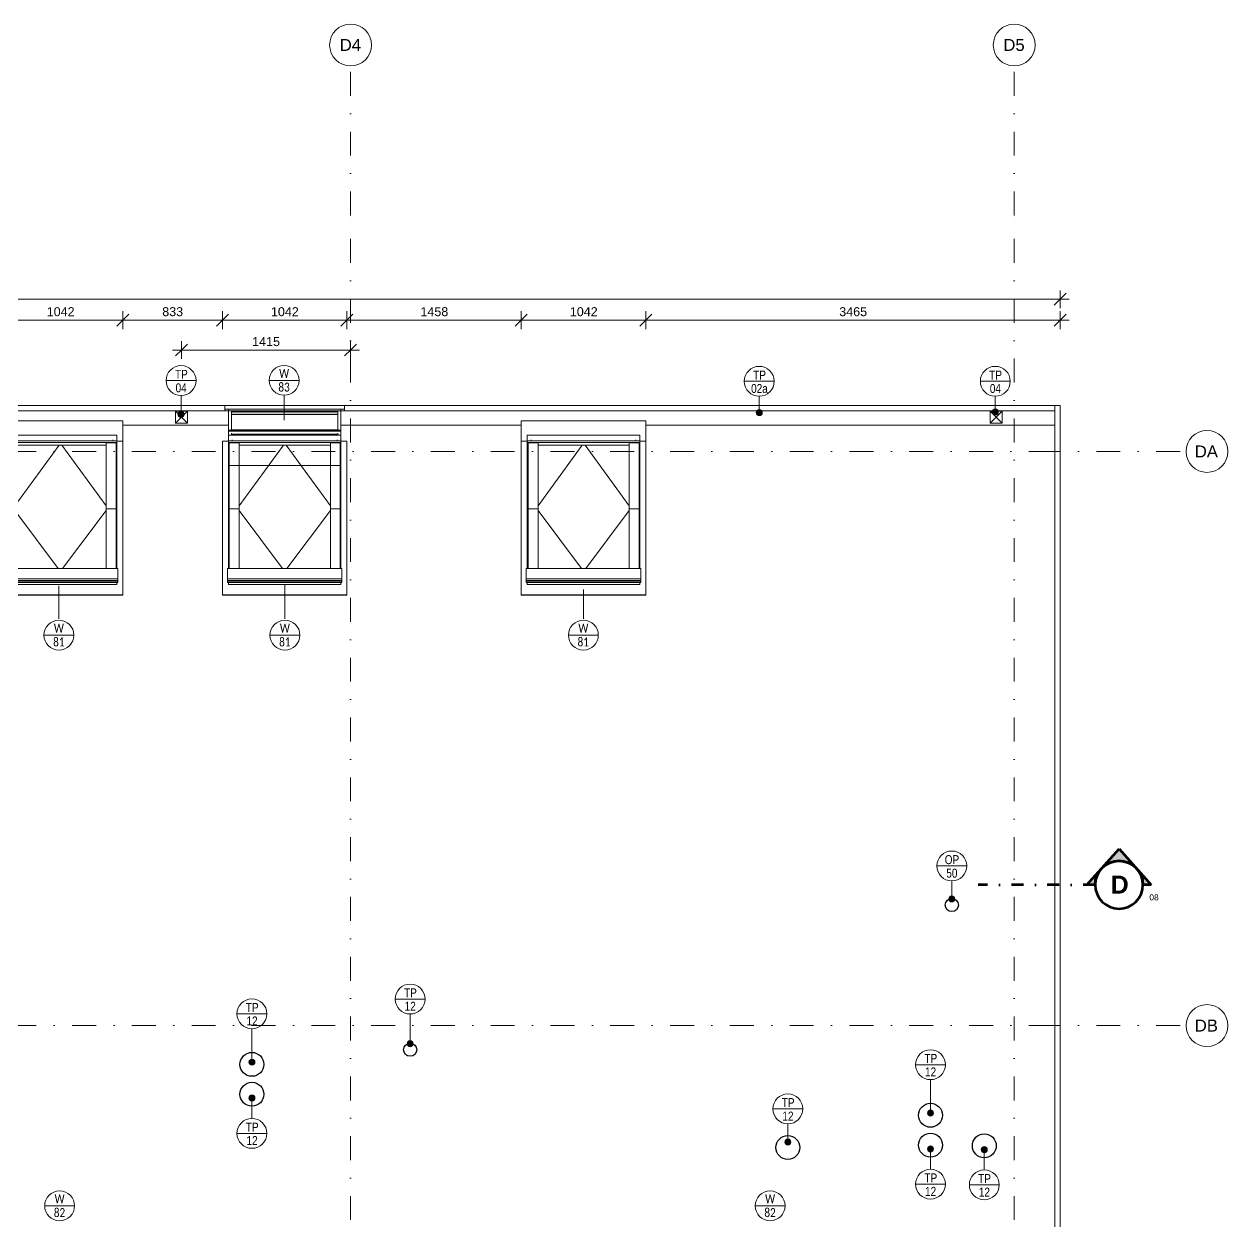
# Model space of a CAD drawing. Header units: millimetres. Extents: x -8084 to 32272, y -1655 to 72403.
# Drawn here: x 13618 to 23686, y 62397 to 72403 of the extents above; entities that cross this region are included whole.
import ezdxf

# ---------------------------------------------------------------- set-up
doc = ezdxf.new("R2010")
doc.units = ezdxf.units.MM
doc.linetypes.add('HA_DashDot_10mm-S3mm', pattern=[500, 200, -150, 0, -150])
doc.linetypes.add('HA_DashDot_6mm-S2mm', pattern=[300, 100, -100, 0, -100])
for name, color, linetype, lineweight in [('A-____-____-DIMS', 9, 'Continuous', 5), ('A-____-____-DIMS-50', 9, 'Continuous', 5), ('A-DETL-____-OTLN', 9, 'Continuous', 25), ('A-FLOR-HRAL-OTLN', 9, 'Continuous', 9), ('A-GENM-____-IDEN', 9, 'Continuous', 9), ('A-GLAZ-____-IDEN', 9, 'Continuous', 9), ('A-GLAZ-____-OTLN', 9, 'Continuous', 5), ('A-ROOF-____-OTLN', 9, 'Continuous', 9), ('A-WALL-____-OTLN', 9, 'Continuous', 9), ('G-____-____-SYMB', 9, 'Continuous', 5), ('M-HVAC-DUCT-OTLN', 9, 'Continuous', 9), ('S-GRID-____-IDEN', 9, 'Continuous', 9), ('S-GRID-____-OTLN', 9, 'Continuous', 5)]:
    doc.layers.add(name, color=color, linetype=linetype, lineweight=lineweight)
doc.styles.add('Arial', font='arial.ttf', dxfattribs={"height": 100})
doc.styles.add('Arial_1', font='arial.ttf', dxfattribs={"height": 75})
doc.styles.add('Arial_2', font='arial.ttf', dxfattribs={"width": 0.8, "height": 75})
doc.styles.add('Arial_3', font='arial.ttf', dxfattribs={"height": 50})
doc.styles.add('Arial_B', font='arialbd.ttf', dxfattribs={"height": 150})
doc.styles.add('Calibri', font='calibri.ttf', dxfattribs={"width": 0.8, "height": 75})
doc.dimstyles.new('Inner_Dimensions', dxfattribs={"dimscale": 304.8, "dimtxt": 76.519455, "dimasz": 0.328084, "dimexe": 0.246063, "dimexo": 0.0625, "dimgap": 0.032808, "dimtad": 1, "dimdec": 0, "dimzin": 0, "dimdsep": 46, "dimtxsty": 'Arial_1', "dimblk1": 'OBLIQUE', "dimblk2": 'OBLIQUE', "dimsah": 1, "dimcen": 0.09, "dimdle": 0.246063, "dimazin": 0, "dimtfac": 1, "dimtdec": 4, "dimtix": 1, "dimtmove": 0, "dimatfit": 3, "dimfxl": 0.246063, "dimfxlon": 1, "dimtvp": 1, "dimtolj": 1, "dimtzin": 0, "dimlwd": 9, "dimlwe": 9, "dimarcsym": 2})
doc.dimstyles.new('Inner_Dimensions_1', dxfattribs={"dimscale": 304.8, "dimtxt": 76.519455, "dimasz": 0.328084, "dimexe": 0.246063, "dimexo": 0.0625, "dimgap": 0.032808, "dimtad": 1, "dimdec": 0, "dimzin": 0, "dimdsep": 46, "dimtxsty": 'Arial_1', "dimblk1": 'OBLIQUE', "dimblk2": 'OBLIQUE', "dimsah": 1, "dimcen": 0.09, "dimdle": 0.246063, "dimazin": 0, "dimtfac": 1, "dimtdec": 4, "dimtix": 1, "dimtmove": 2, "dimatfit": 3, "dimfxl": 0.246063, "dimfxlon": 1, "dimtvp": 1, "dimtolj": 1, "dimtzin": 0, "dimlwd": 9, "dimlwe": 9, "dimarcsym": 2})

# ---------------------------------------------------------------- blocks, each defined once
blk = doc.blocks.new('Roof-Windows_VELUX_VFE - VFE size 940x1370 _PK38__31-1754040-DPS_STŘECHA-D')
at = {"layer": 'A-GLAZ-____-OTLN'}
for p, q in [((-470, 235), (470, 235)), ((-470, 235), (-470, -235)), ((470, 235), (470, -235)), ((470, -51), (-470, -51)), ((470, -60), (-470, -60)), ((444, -26), (-444, -26)), ((-444, -63), (444, -63)), ((470, -235), (-470, -235))]:
    blk.add_line(p, q, dxfattribs=at)
blk = doc.blocks.new('Roof-Windows_VELUX_GLL_1061 - PK08-1755341-DPS_STŘECHA-D')
at = {"layer": 'A-GLAZ-____-OTLN'}
for p, q in [((17776, 69087), (17776, 68916)), ((18818, 69087), (17776, 69087)), ((18818, 68916), (18818, 69087)), ((18768, 68966), (17826, 68966)), ((17826, 68965), (17826, 68966)), ((18768, 68966), (18768, 68965)), ((17776, 68916), (17776, 67632)), ((17826, 68916), (17776, 68916)), ((17776, 68916), (17826, 68916)), ((17826, 68927), (17826, 68965)), ((17826, 68920), (17826, 68927)), ((17826, 68905), (17826, 68920)), ((17826, 68920), (18768, 68920)), ((17826, 68897), (17826, 68905)), ((17826, 68905), (18768, 68905)), ((17826, 68883), (17826, 68897)), ((17826, 68883), (17833, 68883)), ((17826, 67851), (17826, 68883)), ((17833, 68902), (17916, 68902)), ((17833, 68351), (17833, 68902)), ((17859, 68920), (17859, 68927)), ((17916, 68351), (17916, 68902)), ((17916, 68883), (18679, 68883)), ((18286, 68883), (17916, 68375)), ((18309, 68883), (18679, 68375)), ((18679, 68902), (18762, 68902)), ((18679, 68902), (18679, 68351)), ((18735, 68920), (18735, 68927)), ((18762, 68902), (18762, 68351)), ((18762, 68883), (18768, 68883)), ((18768, 68965), (18768, 68927)), ((18768, 68920), (18768, 68927)), ((18768, 68920), (18768, 68905)), ((18818, 68916), (18768, 68916)), ((18768, 68916), (18818, 68916)), ((18768, 68905), (18768, 68897)), ((18768, 68897), (18768, 68883)), ((18768, 67851), (18768, 68883)), ((18818, 67632), (18818, 68916)), ((17916, 68351), (17833, 68351)), ((17833, 68351), (17916, 68351)), ((17833, 68351), (17833, 67851)), ((17916, 67851), (17916, 68351)), ((17916, 68337), (18279, 67851)), ((18679, 68337), (18315, 67851)), ((18762, 68351), (18679, 68351)), ((18679, 68351), (18762, 68351)), ((18679, 68351), (18679, 67851)), ((18762, 67851), (18762, 68351)), ((17818, 67851), (18776, 67851)), ((17818, 67851), (17818, 67765)), ((17818, 67765), (18776, 67765)), ((17818, 67752), (17818, 67765)), ((18776, 67765), (18776, 67851)), ((18776, 67765), (18776, 67752)), ((17818, 67740), (17818, 67752)), ((17818, 67752), (18776, 67752)), ((17818, 67733), (17818, 67740)), ((17818, 67740), (18776, 67740)), ((17818, 67733), (18776, 67733)), ((17826, 67718), (17826, 67733)), ((18768, 67718), (17826, 67718)), ((18768, 67733), (18768, 67718)), ((18776, 67752), (18776, 67740)), ((18776, 67740), (18776, 67733)), ((17776, 67632), (18818, 67632)), ((17776, 67629), (17776, 67632)), ((18818, 67629), (17776, 67629)), ((18818, 67629), (18818, 67632))]:
    blk.add_line(p, q, dxfattribs=at)
blk = doc.blocks.new('Roof-Windows_VELUX_GLL_1061 - PK08-1754960-DPS_STŘECHA-D')
at = {"layer": 'A-GLAZ-____-OTLN'}
for p, q in [((16268, 68966), (15326, 68966)), ((15326, 68965), (15326, 68966)), ((16268, 68966), (16268, 68965)), ((15276, 68916), (15276, 67632)), ((15326, 68916), (15276, 68916)), ((15326, 68927), (15326, 68965)), ((15326, 68920), (15326, 68927)), ((15326, 68905), (15326, 68920)), ((15326, 68920), (16268, 68920)), ((15326, 68897), (15326, 68905)), ((15326, 68905), (16268, 68905)), ((15326, 68883), (15326, 68897)), ((15326, 68883), (15333, 68883)), ((15326, 67851), (15326, 68883)), ((15333, 68902), (15416, 68902)), ((15333, 68351), (15333, 68902)), ((15359, 68920), (15359, 68927)), ((15416, 68351), (15416, 68902)), ((15416, 68883), (16179, 68883)), ((15786, 68883), (15416, 68375)), ((15809, 68883), (16179, 68375)), ((16179, 68902), (16262, 68902)), ((16179, 68902), (16179, 68351)), ((16235, 68920), (16235, 68927)), ((16262, 68902), (16262, 68351)), ((16262, 68883), (16268, 68883)), ((16268, 68965), (16268, 68927)), ((16268, 68920), (16268, 68927)), ((16268, 68920), (16268, 68905)), ((16318, 68916), (16268, 68916)), ((16268, 68905), (16268, 68897)), ((16268, 68897), (16268, 68883)), ((16268, 67851), (16268, 68883)), ((16318, 67632), (16318, 68916)), ((15416, 68351), (15333, 68351)), ((15333, 68351), (15416, 68351)), ((15333, 68351), (15333, 67851)), ((15416, 67851), (15416, 68351)), ((15416, 68337), (15779, 67851)), ((16179, 68337), (15815, 67851)), ((16262, 68351), (16179, 68351)), ((16179, 68351), (16262, 68351)), ((16179, 68351), (16179, 67851)), ((16262, 67851), (16262, 68351)), ((15318, 67851), (16276, 67851)), ((15318, 67851), (15318, 67765)), ((15318, 67765), (16276, 67765)), ((15318, 67752), (15318, 67765)), ((16276, 67765), (16276, 67851)), ((16276, 67765), (16276, 67752)), ((15318, 67740), (15318, 67752)), ((15318, 67752), (16276, 67752)), ((15318, 67733), (15318, 67740)), ((15318, 67740), (16276, 67740)), ((15318, 67733), (16276, 67733)), ((15326, 67718), (15326, 67733)), ((16268, 67718), (15326, 67718)), ((16268, 67733), (16268, 67718)), ((16276, 67752), (16276, 67740)), ((16276, 67740), (16276, 67733)), ((15276, 67632), (16318, 67632)), ((15276, 67629), (15276, 67632)), ((16318, 67629), (15276, 67629)), ((16318, 67629), (16318, 67632))]:
    blk.add_line(p, q, dxfattribs=at)
blk = doc.blocks.new('Railing - Railing-1810631-DPS_STŘECHA-D')
at = {"layer": 'A-FLOR-HRAL-OTLN'}
blk.add_hatch(color=256, dxfattribs=at).paths.add_polyline_path([(16241, 69140), (16241, 69160), (15354, 69160), (15354, 69140)])
for p, q in [((16241, 69160), (15354, 69160)), ((15354, 69140), (16241, 69140))]:
    blk.add_line(p, q, dxfattribs=at)
blk = doc.blocks.new('Grid - Radius 3_5mm-353793-DPS_STŘECHA-D')
at = {"layer": 'S-GRID-____-IDEN'}
blk.add_circle((0, 0), 3.5, dxfattribs=at)
blk = doc.blocks.new('HA_TAG_WD - Type Mark-1512533-DPS_STŘECHA-D')
at = {"layer": 'A-GLAZ-____-IDEN'}
blk.add_line((-2.5, 0), (2.5, 0), dxfattribs=at)
blk.add_circle((0, 0), 2.5, dxfattribs=at)
blk = doc.blocks.new('DIMBLOCK9-DPS_STŘECHA-D')
at = {"layer": 'A-____-____-DIMS-50', "lineweight": 9}
for p, q in [((13401, 70003), (13401, 69853)), ((13401, 69928), (13401, 70003)), ((13401, 69928), (13451, 69978)), ((14443, 70003), (14443, 69853)), ((14443, 69928), (14443, 70003)), ((14443, 69928), (14493, 69978)), ((13401, 69928), (13351, 69878)), ((13401, 69928), (14443, 69928)), ((14443, 69928), (14393, 69878))]:
    blk.add_line(p, q, dxfattribs=at)
at = {"layer": 'A-____-____-DIMS-50', "color": 0, "lineweight": 9, "insert": (13807, 70036), "char_height": 75, "width": 276.88, "attachment_point": 1, "line_spacing_factor": 0.941778, "style": 'Arial_1'}
blk.add_mtext('1042', dxfattribs=at)
blk = doc.blocks.new('_Oblique')
at = {"color": 0, "linetype": 'ByBlock', "lineweight": -2}
blk.add_line((-0.5, -0.5), (0.5, 0.5), dxfattribs=at)
blk = doc.blocks.new('DIMBLOCK10-DPS_STŘECHA-D')
at = {"layer": 'A-____-____-DIMS-50', "lineweight": 9}
for p, q in [((14443, 70003), (14443, 69853)), ((14443, 69928), (14443, 70003)), ((14443, 69928), (14493, 69978)), ((15276, 70003), (15276, 69853)), ((15276, 69928), (15276, 70003)), ((15276, 69928), (15326, 69978)), ((14443, 69928), (14393, 69878)), ((14443, 69928), (15276, 69928)), ((15276, 69928), (15226, 69878))]:
    blk.add_line(p, q, dxfattribs=at)
at = {"layer": 'A-____-____-DIMS-50', "color": 0, "lineweight": 9, "insert": (14773, 70036), "char_height": 75, "width": 207.66, "attachment_point": 1, "line_spacing_factor": 0.941778, "style": 'Arial_1'}
blk.add_mtext('833', dxfattribs=at)
blk = doc.blocks.new('DIMBLOCK11-DPS_STŘECHA-D')
at = {"layer": 'A-____-____-DIMS-50', "lineweight": 9}
for p, q in [((15276, 70003), (15276, 69853)), ((15276, 69928), (15276, 70003)), ((15276, 69928), (15326, 69978)), ((16318, 70003), (16318, 69853)), ((16318, 69928), (16318, 70003)), ((16318, 69928), (16368, 69978)), ((15276, 69928), (15226, 69878)), ((15276, 69928), (16318, 69928)), ((16318, 69928), (16268, 69878))]:
    blk.add_line(p, q, dxfattribs=at)
at = {"layer": 'A-____-____-DIMS-50', "color": 0, "lineweight": 9, "insert": (15682, 70036), "char_height": 75, "width": 276.88, "attachment_point": 1, "line_spacing_factor": 0.941778, "style": 'Arial_1'}
blk.add_mtext('1042', dxfattribs=at)
blk = doc.blocks.new('DIMBLOCK12-DPS_STŘECHA-D')
at = {"layer": 'A-____-____-DIMS-50', "lineweight": 9}
for p, q in [((16318, 70003), (16318, 69853)), ((16318, 69928), (16318, 70003)), ((16318, 69928), (16368, 69978)), ((17776, 70003), (17776, 69853)), ((17776, 69928), (17776, 70003)), ((17776, 69928), (17826, 69978)), ((16318, 69928), (16268, 69878)), ((16318, 69928), (17776, 69928)), ((17776, 69928), (17726, 69878))]:
    blk.add_line(p, q, dxfattribs=at)
at = {"layer": 'A-____-____-DIMS-50', "color": 0, "lineweight": 9, "insert": (16932, 70036), "char_height": 75, "width": 276.88, "attachment_point": 1, "line_spacing_factor": 0.941778, "style": 'Arial_1'}
blk.add_mtext('1458', dxfattribs=at)
blk = doc.blocks.new('DIMBLOCK13-DPS_STŘECHA-D')
at = {"layer": 'A-____-____-DIMS-50', "lineweight": 9}
for p, q in [((17776, 70003), (17776, 69853)), ((17776, 69928), (17776, 70003)), ((17776, 69928), (17826, 69978)), ((18818, 70003), (18818, 69853)), ((18818, 69928), (18818, 70003)), ((18818, 69928), (18868, 69978)), ((17776, 69928), (17726, 69878)), ((17776, 69928), (18818, 69928)), ((18818, 69928), (18768, 69878))]:
    blk.add_line(p, q, dxfattribs=at)
at = {"layer": 'A-____-____-DIMS-50', "color": 0, "lineweight": 9, "insert": (18182, 70036), "char_height": 75, "width": 276.88, "attachment_point": 1, "line_spacing_factor": 0.941778, "style": 'Arial_1'}
blk.add_mtext('1042', dxfattribs=at)
blk = doc.blocks.new('DIMBLOCK14-DPS_STŘECHA-D')
at = {"layer": 'A-____-____-DIMS-50', "lineweight": 9}
for p, q in [((18818, 70003), (18818, 69853)), ((18818, 69928), (18818, 70003)), ((18818, 69928), (18868, 69978)), ((22283, 69853), (22283, 70003)), ((22283, 69928), (22333, 69978)), ((18818, 69928), (18768, 69878)), ((18818, 69928), (22358, 69928)), ((22283, 69928), (22233, 69878)), ((22283, 69928), (22283, 69853))]:
    blk.add_line(p, q, dxfattribs=at)
at = {"layer": 'A-____-____-DIMS-50', "color": 0, "lineweight": 9, "insert": (20435, 70036), "char_height": 75, "width": 276.88, "attachment_point": 1, "line_spacing_factor": 0.941778, "style": 'Arial_1'}
blk.add_mtext('3465', dxfattribs=at)
blk = doc.blocks.new('Section - With Sheet Number-366786-DPS_STŘECHA-D')
at = {"layer": 'G-____-____-SYMB'}
h = blk.add_hatch(color=256, dxfattribs=at)
edge = h.paths.add_edge_path()
edge.add_line((1.37, 0), (0, 0))
edge.add_arc((-4, 0), 4, 0, 180)
edge.add_line((-8, 0), (-9.37, 0))
edge.add_line((-9.37, 0), (-4, 6))
edge.add_line((-4, 6), (1.37, 0))
at = {"layer": 'G-____-____-SYMB', "lineweight": 100}
for p, q in [((-4, 6), (-9.37, 0)), ((1.37, 0), (-4, 6)), ((-9.37, 0), (-8, 0)), ((0, 0), (1.37, 0))]:
    blk.add_line(p, q, dxfattribs=at)
blk.add_circle((-4, 0), 4, dxfattribs=at)
blk.add_arc((-4, 0), 4, 0, 180, dxfattribs=at)
blk = doc.blocks.new('HA_TAG_GM_Products - Generic-588599-DPS_STŘECHA-D')
at = {"layer": 'A-GENM-____-IDEN'}
blk.add_line((-2.5, 0), (2.5, 0), dxfattribs=at)
blk.add_circle((0, 0), 2.5, dxfattribs=at)
blk = doc.blocks.new('DIMBLOCK61-DPS_STŘECHA-D')
at = {"layer": 'A-____-____-DIMS-50', "lineweight": 9}
for p, q in [((-5787, 70027), (-5787, 70177)), ((22283, 70027), (22283, 70177)), ((-5862, 70102), (22358, 70102)), ((-5787, 70102), (-5837, 70052)), ((-5787, 70102), (-5737, 70152)), ((-5787, 70102), (-5787, 70027)), ((22283, 70102), (22233, 70052)), ((22283, 70102), (22333, 70152)), ((22283, 70102), (22283, 70027))]:
    blk.add_line(p, q, dxfattribs=at)
at = {"layer": 'A-____-____-DIMS-50', "color": 0, "lineweight": 9, "insert": (8299, 70210), "char_height": 75, "width": 346.1, "attachment_point": 1, "line_spacing_factor": 0.941778, "style": 'Arial_1'}
blk.add_mtext('28070', dxfattribs=at)
blk = doc.blocks.new('DIMBLOCK65-DPS_STŘECHA-D')
at = {"layer": 'A-____-____-DIMS-50', "lineweight": 9}
for p, q in [((14858, 69678), (16423, 69678)), ((14933, 69678), (14883, 69628)), ((14933, 69603), (14933, 69753)), ((14933, 69678), (14983, 69728)), ((14933, 69678), (14933, 69603)), ((16348, 69678), (16298, 69628)), ((16348, 69753), (16348, 69603)), ((16348, 69678), (16348, 69753)), ((16348, 69678), (16398, 69728))]:
    blk.add_line(p, q, dxfattribs=at)
at = {"layer": 'A-____-____-DIMS-50', "color": 0, "lineweight": 9, "insert": (15525, 69786), "char_height": 75, "width": 276.88, "attachment_point": 1, "line_spacing_factor": 0.941778, "style": 'Arial_1'}
blk.add_mtext('1415', dxfattribs=at)

msp = doc.modelspace()

# ---------------------------------------------------------------- hatches: boundary and pattern name
at = {"layer": 'A-GENM-____-IDEN'}
h = msp.add_hatch(color=256, dxfattribs=at)
edge = h.paths.add_edge_path()
edge.add_arc((19766.1, 69154.3), 25, 0, 360)
h = msp.add_hatch(color=256, dxfattribs=at)
edge = h.paths.add_edge_path()
edge.add_arc((21740.1, 69159.6), 25, 0, 360)
h = msp.add_hatch(color=256, dxfattribs=at)
edge = h.paths.add_edge_path()
edge.add_arc((14930.5, 69139.9), 25, 0, 360)
h = msp.add_hatch(color=256, dxfattribs=at)
edge = h.paths.add_edge_path()
edge.add_arc((21376.2, 65088.4), 25, 0, 360)
h = msp.add_hatch(color=256, dxfattribs=at)
edge = h.paths.add_edge_path()
edge.add_arc((16846.2, 63878.4), 25, 0, 360)
h = msp.add_hatch(color=256, dxfattribs=at)
edge = h.paths.add_edge_path()
edge.add_arc((15523.2, 63724.3), 25, 0, 360)
h = msp.add_hatch(color=256, dxfattribs=at)
edge = h.paths.add_edge_path()
edge.add_arc((15523.2, 63423.8), 25, 0, 360)
h = msp.add_hatch(color=256, dxfattribs=at)
edge = h.paths.add_edge_path()
edge.add_arc((21198.2, 63298.4), 25, 0, 360)
h = msp.add_hatch(color=256, dxfattribs=at)
edge = h.paths.add_edge_path()
edge.add_arc((20005.2, 63056.5), 25, 0, 360)
h = msp.add_hatch(color=256, dxfattribs=at)
edge = h.paths.add_edge_path()
edge.add_arc((21198.2, 62998.8), 25, 0, 360)
h = msp.add_hatch(color=256, dxfattribs=at)
edge = h.paths.add_edge_path()
edge.add_arc((21648.2, 62993.2), 25, 0, 360)

# ---------------------------------------------------------------- linework, layer by layer
at = {"layer": 'A-DETL-____-OTLN'}
for centre, radius in [((21376.2, 65037.9), 55), ((16846.2, 63827.9), 55), ((15523.2, 63705.7), 100), ((15523.2, 63455.7), 100), ((21198.2, 63279.9), 100), ((21198.2, 63030.7), 100), ((20005.2, 63010.7), 100), ((21648.2, 63025.1), 100)]:
    msp.add_circle(centre, radius, dxfattribs=at)
at = {"layer": 'A-GENM-____-IDEN'}
for p, q in [((14930.5, 69139.9), (14930.5, 69297.2)), ((19766.1, 69154.3), (19766.1, 69291.4)), ((21740.1, 69159.6), (21740.1, 69291.4)), ((21376.2, 65088.4), (21376.2, 65239.5)), ((16846.2, 63878.4), (16846.2, 64126.8)), ((15523.2, 63724.3), (15523.2, 64003.6)), ((21198.2, 63298.4), (21198.2, 63577.8)), ((15523.2, 63423.8), (15523.2, 63253.7)), ((20005.2, 63056.5), (20005.2, 63208.3)), ((21198.2, 62998.8), (21198.2, 62828.7)), ((21648.2, 62993.2), (21648.2, 62823.1))]:
    msp.add_line(p, q, dxfattribs=at)
for centre in [(19766.1, 69154.3), (21740.1, 69159.6), (14930.5, 69139.9), (21376.2, 65088.4), (16846.2, 63878.4), (15523.2, 63724.3), (15523.2, 63423.8), (21198.2, 63298.4), (20005.2, 63056.5), (21198.2, 62998.8), (21648.2, 62993.2)]:
    msp.add_circle(centre, 25, dxfattribs=at)
at = {"layer": 'A-GLAZ-____-IDEN'}
for p, q in [((15792.7, 69091.3), (15792.7, 69297.2)), ((13909, 67705.8), (13909, 67430.3)), ((15799.2, 67714.1), (15799.2, 67430.3)), ((18295.1, 67676.2), (18295.1, 67430.3))]:
    msp.add_line(p, q, dxfattribs=at)
at = {"layer": 'A-ROOF-____-OTLN'}
for p, q in [((15297.3, 69169.9), (15353.6, 69169.9)), ((15353.6, 69007.2), (15353.6, 69169.9)), ((16241, 69169.9), (16241, 69007.2)), ((16241, 69169.9), (16297.3, 69169.9)), ((16266.9, 69049.9), (16266.9, 69169.9)), ((15327.3, 69049.9), (14443.3, 69049.9)), ((15353.6, 68965.7), (15353.6, 68983.1)), ((16241, 68983.1), (16241, 68965.7)), ((17776.3, 69049.9), (16266.9, 69049.9)), ((22238.2, 69049.9), (18818.3, 69049.9))]:
    msp.add_line(p, q, dxfattribs=at)
at = {"layer": 'A-WALL-____-OTLN'}
for p, q in [((-5741.8, 69214.9), (22238.2, 69214.9)), ((15297.3, 69169.9), (9378.5, 69169.9)), ((15297.3, 69169.9), (15297.3, 69214.9)), ((15297.3, 69182.4), (15327.3, 69182.4)), ((15353.6, 69169.9), (16241, 69169.9)), ((16267.3, 69182.4), (16297.3, 69182.4)), ((16297.3, 69214.9), (16297.3, 69169.9)), ((22238.2, 69169.9), (16297.3, 69169.9)), ((22238.2, 56794.9), (22238.2, 69214.9)), ((22238.2, 69214.9), (22283.2, 69214.9)), ((22283.2, 69214.9), (22283.2, 56794.9))]:
    msp.add_line(p, q, dxfattribs=at)
at = {"layer": 'G-____-____-SYMB', "linetype": 'HA_DashDot_6mm-S2mm', "lineweight": 100}
msp.add_line((22575.3, 65207), (21598, 65207), dxfattribs=at)
at = {"layer": 'M-HVAC-DUCT-OTLN', "lineweight": 5}
for p, q in [((14883.2, 69167.1), (14983.2, 69067.1)), ((14883.2, 69067.1), (14983.2, 69167.1)), ((14883.2, 69167.1), (14983.2, 69167.1)), ((14883.2, 69067.1), (14883.2, 69167.1)), ((14983.2, 69167.1), (14983.2, 69067.1)), ((21698.2, 69167.1), (21798.2, 69067.1)), ((21698.2, 69067.1), (21798.2, 69167.1)), ((21698.2, 69167.1), (21798.2, 69167.1)), ((21698.2, 69067.1), (21698.2, 69167.1)), ((21798.2, 69167.1), (21798.2, 69067.1)), ((14983.2, 69067.1), (14883.2, 69067.1)), ((21798.2, 69067.1), (21698.2, 69067.1))]:
    msp.add_line(p, q, dxfattribs=at)
at = {"layer": 'S-GRID-____-OTLN', "linetype": 'HA_DashDot_10mm-S3mm', "lineweight": 9}
for p, q in [((16348.2, 70803), (16348.2, 72053)), ((21898.2, 70803), (21898.2, 72053)), ((16348.2, 53402.9), (16348.2, 70803)), ((21898.2, 53402.9), (21898.2, 70803)), ((-6484.4, 68829.9), (22085.6, 68829.9)), ((22085.6, 68829.9), (23335.6, 68829.9)), ((-6484.4, 64029.9), (22085.6, 64029.9)), ((22085.6, 64029.9), (23335.6, 64029.9))]:
    msp.add_line(p, q, dxfattribs=at)

# ---------------------------------------------------------------- block references
at = {"layer": 'A-FLOR-HRAL-OTLN'}
msp.add_blockref('Railing - Railing-1810631-DPS_STŘECHA-D', (0, 0), dxfattribs=at)
at = {"layer": 'A-GENM-____-IDEN', "xscale": 49.99999999999998, "yscale": 49.99999999999998, "zscale": 49.99999999999998}
for p in [(14930.5, 69422.2), (19766.1, 69416.4), (21740.1, 69416.4), (21376.2, 65364.5), (16846.2, 64251.8), (15523.2, 64128.6), (21198.2, 63702.8), (20005.2, 63333.3), (15523.2, 63128.7), (21198.2, 62703.7), (21648.2, 62698.1)]:
    msp.add_blockref('HA_TAG_GM_Products - Generic-588599-DPS_STŘECHA-D', p, dxfattribs=at)
at = {"layer": 'A-GLAZ-____-IDEN', "xscale": 49.99999999999998, "yscale": 49.99999999999998, "zscale": 49.99999999999998}
for p in [(15792.7, 69424.5), (13909, 67294.3), (15799.2, 67294.3), (18295.1, 67294.3), (13914.9, 62522.9), (19857.1, 62522.9)]:
    msp.add_blockref('HA_TAG_WD - Type Mark-1512533-DPS_STŘECHA-D', p, dxfattribs=at)
at = {"layer": 'A-GLAZ-____-OTLN', "rotation": 180}
msp.add_blockref('Roof-Windows_VELUX_VFE - VFE size 940x1370 _PK38__31-1754040-DPS_STŘECHA-D', (15797.3, 68947.4), dxfattribs=at)
at = {"layer": 'A-GLAZ-____-OTLN'}
for name, p in [('Roof-Windows_VELUX_GLL_1061 - PK08-1755341-DPS_STŘECHA-D', (-4375, 0)), ('Roof-Windows_VELUX_GLL_1061 - PK08-1755341-DPS_STŘECHA-D', (0, 0)), ('Roof-Windows_VELUX_GLL_1061 - PK08-1754960-DPS_STŘECHA-D', (0, 0))]:
    msp.add_blockref(name, p, dxfattribs=at)
at = {"layer": 'G-____-____-SYMB', "lineweight": 100, "extrusion": (0, 0, -1), "xscale": 49.99999999999998, "yscale": 49.99999999999998, "zscale": 49.99999999999998}
msp.add_blockref('Section - With Sheet Number-366786-DPS_STŘECHA-D', (-22575.3, 65207), dxfattribs=at)
at = {"layer": 'S-GRID-____-IDEN', "xscale": 49.99999999999998, "yscale": 49.99999999999998, "zscale": 49.99999999999998}
for p in [(16348.2, 72228), (21898.2, 72228)]:
    msp.add_blockref('Grid - Radius 3_5mm-353793-DPS_STŘECHA-D', p, dxfattribs=at)
at = {"layer": 'S-GRID-____-IDEN', "xscale": 49.99999999999998, "yscale": 49.99999999999998, "zscale": 49.99999999999998, "rotation": 269.9999999999996}
for p in [(23510.6, 68829.9), (23510.6, 64029.9)]:
    msp.add_blockref('Grid - Radius 3_5mm-353793-DPS_STŘECHA-D', p, dxfattribs=at)

# ---------------------------------------------------------------- texts
at = {"layer": 'A-GENM-____-IDEN', "lineweight": 5, "char_height": 75, "attachment_point": 1, "style": 'Arial_2'}
for s, insert, width in [('TP', (14879.5, 69512.3), 128.27), ('TP', (19715.1, 69506.5), 128.27), ('TP', (21689.1, 69506.5), 128.27), ('04', (14884.7, 69399.6), 115.443), ('02a', (19697.9, 69393.8), 169.958), ('04', (21694.3, 69393.8), 115.443), ('OP', (21317.2, 65454.7), 147.51), ('50', (21330.4, 65341.9), 115.443), ('TP', (16795.2, 64341.9), 128.27), ('TP', (15472.2, 64218.7), 128.27), ('12', (16800.4, 64229.2), 115.443), ('12', (15477.4, 64106), 115.443), ('TP', (21147.2, 63792.9), 128.27), ('12', (21152.4, 63680.2), 115.443), ('TP', (19954.2, 63423.4), 128.27), ('12', (19959.4, 63310.6), 115.443), ('TP', (15472.2, 63218.8), 128.27), ('12', (15477.4, 63106.1), 115.443), ('TP', (21147.2, 62793.8), 128.27), ('TP', (21597.2, 62788.2), 128.27), ('12', (21152.4, 62681.1), 115.443), ('12', (21602.4, 62675.5), 115.443)]:
    msp.add_mtext(s, dxfattribs=dict(at, insert=insert, width=width))
at = {"layer": 'A-GLAZ-____-IDEN', "lineweight": 5, "char_height": 75, "attachment_point": 1, "style": 'Calibri'}
for s, insert, width in [('W', (15750.9, 69519.7), 105.823), ('83', (15744.3, 69405.4), 121.856), ('W', (13867.2, 67389.5), 105.823), ('W', (15757.4, 67389.5), 105.823), ('W', (18253.3, 67389.5), 105.823), ('81', (13860.6, 67275.2), 121.856), ('81', (15750.8, 67275.2), 121.856), ('81', (18246.7, 67275.2), 121.856), ('W', (13873.1, 62618.2), 105.823), ('W', (19815.3, 62618.2), 105.823), ('82', (13866.5, 62503.9), 121.856), ('82', (19808.7, 62503.9), 121.856)]:
    msp.add_mtext(s, dxfattribs=dict(at, insert=insert, width=width))
at = {"layer": 'G-____-____-SYMB', "attachment_point": 1}
for s, insert, char_height, width, style in [('\\fArial|b1|i0|c0|p34|;D', (22704.6, 65283.6), 150, 184.388, 'Arial_B'), ('08', (23028.8, 65126.6), 50, 96.202, 'Arial_3')]:
    msp.add_mtext(s, dxfattribs=dict(at, insert=insert, char_height=char_height, width=width, style=style))
at = {"layer": 'S-GRID-____-IDEN', "lineweight": 5, "char_height": 100, "attachment_point": 1, "style": 'Arial'}
for s, insert, width in [('D4', (16257.3, 72278.7), 220.464), ('D5', (21807.3, 72278.7), 220.464), ('DA', (23408.3, 68880), 240.506), ('DB', (23408.3, 64080), 240.506)]:
    msp.add_mtext(s, dxfattribs=dict(at, insert=insert, width=width))

# ---------------------------------------------------------------- dimensions: what is measured, and where the dimension line sits
at = {"layer": 'A-____-____-DIMS', "lineweight": 9}
dim = msp.add_linear_dim(base=(22283.2, 70102.1), p1=(-5786.8, 70027.1), p2=(22283.2, 70027.1), dimstyle='Inner_Dimensions_1', override={"dimpost": '<>', "dimfxl": 28070}, dxfattribs=at)
dim.commit()
dim.dimension.update_dxf_attribs({"geometry": 'DIMBLOCK61-DPS_STŘECHA-D', "text_midpoint": (8471.9, 70159.5), "dimtype": 160})
for base, p1, p2, override, picture, middle in [((14443.3, 69928.4), (13401.3, 70003.4), (14443.3, 70003.4), {"dimpost": '<>', "dimfxl": 1042}, 'DIMBLOCK9-DPS_STŘECHA-D', (13922.3, 69976.7)), ((15276.3, 69928.4), (14443.3, 70003.4), (15276.3, 70003.4), {"dimpost": '<>', "dimfxl": 833}, 'DIMBLOCK10-DPS_STŘECHA-D', (14859.8, 69976.8)), ((16318.3, 69928.4), (15276.3, 70003.4), (16318.3, 70003.4), {"dimpost": '<>', "dimfxl": 1042}, 'DIMBLOCK11-DPS_STŘECHA-D', (15797.3, 69976.7)), ((17776.3, 69928.4), (16318.3, 70003.4), (17776.3, 70003.4), {"dimpost": '<>', "dimfxl": 1458}, 'DIMBLOCK12-DPS_STŘECHA-D', (17047.3, 69976.7)), ((18818.3, 69928.4), (17776.3, 70003.4), (18818.3, 70003.4), {"dimpost": '<>', "dimfxl": 1042}, 'DIMBLOCK13-DPS_STŘECHA-D', (18297.3, 69976.7)), ((22283.2, 69928.4), (18818.3, 70003.4), (22283.2, 69853.4), {"dimpost": '<>', "dimfxl": 3468.145325}, 'DIMBLOCK14-DPS_STŘECHA-D', (20550.8, 69976.8)), ((16348.2, 69678.4), (14933.2, 69603.4), (16348.2, 69753.4), {"dimpost": '<>', "dimfxl": 1422.928319}, 'DIMBLOCK65-DPS_STŘECHA-D', (15640.7, 69726.7))]:
    dim = msp.add_linear_dim(base=base, p1=p1, p2=p2, dimstyle='Inner_Dimensions', override=override, dxfattribs=at)
    dim.commit()
    dim.dimension.update_dxf_attribs({"geometry": picture, "text_midpoint": middle})

doc.saveas('drawing.dxf')
